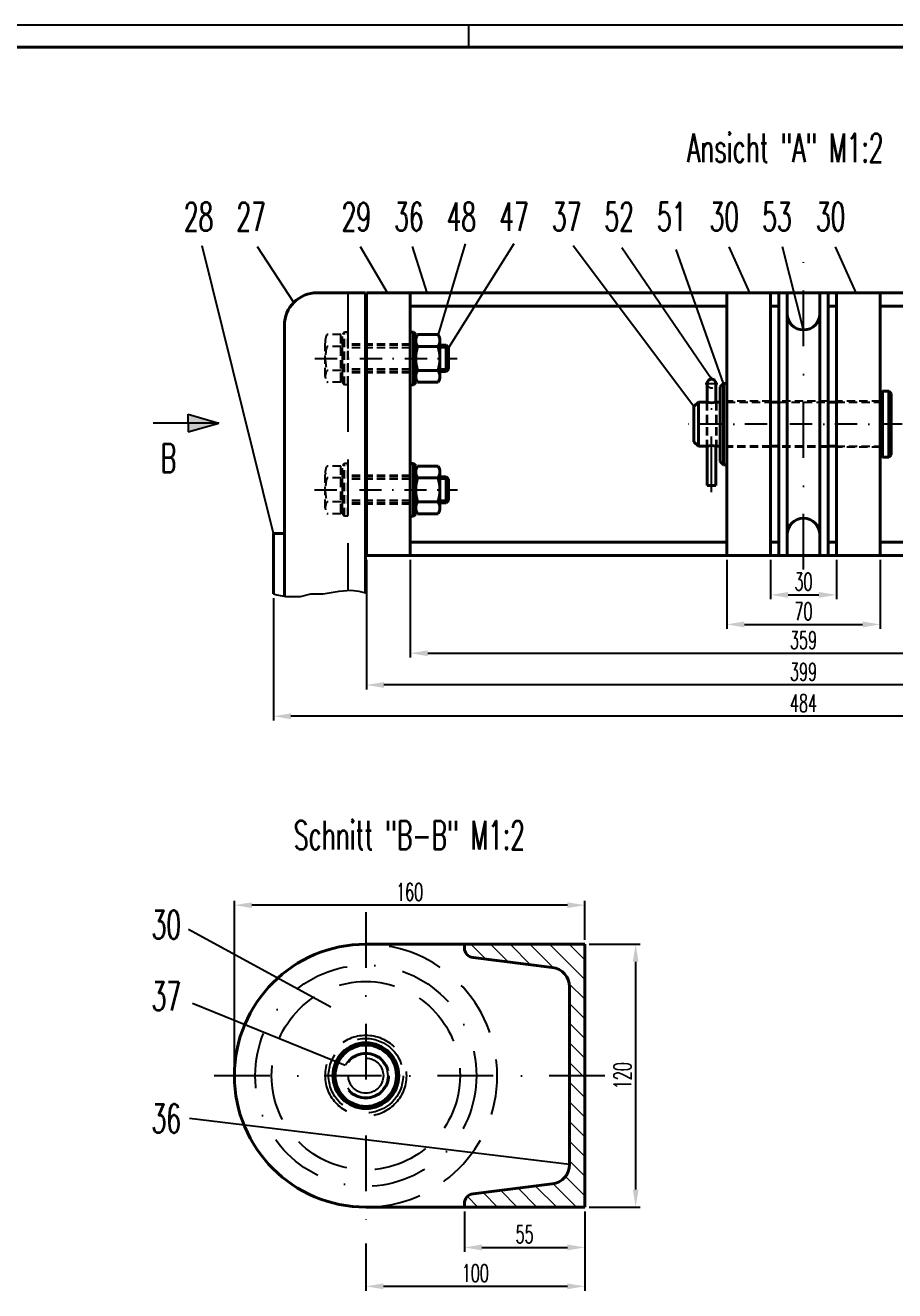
# Model space of a CAD drawing. Extents: x -2850 to -1661, y 5788 to 6629.
# Drawn here: x -2551.5 to -2353.1, y 6334.9 to 6623.8 of the extents above; entities that cross this region are included whole.
import ezdxf

# ---------------------------------------------------------------- set-up
doc = ezdxf.new("R2010")
doc.units = 0
doc.linetypes.add('STRICHPUNKT', pattern=[25.4, 12.7, -6.35, 0, -6.35])
doc.linetypes.add('VERDECKT', pattern=[9.525, 6.35, -3.175])
doc.layers.get('Defpoints').update_dxf_attribs({"linetype": 'CONTINUOUS'})
for name, color, linetype, lineweight in [('ACHSE', 150, 'STRICHPUNKT', 25), ('BEM', 6, 'CONTINUOUS', 25), ('SCHRAFFUR', 252, 'CONTINUOUS', 13), ('TEXT_7', 1, 'CONTINUOUS', 60), ('VERDECKT', 2, 'VERDECKT', 25), ('VOLL_03', 6, 'CONTINUOUS', 25), ('VOLL_05', 7, 'CONTINUOUS', 40)]:
    doc.layers.add(name, color=color, linetype=linetype, lineweight=lineweight)
doc.layers.add('UMRISS05', color=3, linetype='CONTINUOUS')
doc.styles.add('ROMANS', font='romans.shx', dxfattribs={"width": 0.6, "height": 80})
doc.styles.get("Standard").update_dxf_attribs({"font": 'romans.shx', "width": 0.6})
doc.dimstyles.get("Standard").update_dxf_attribs({"dimtxt": 4, "dimasz": 4, "dimexe": 1, "dimexo": 1, "dimgap": 1, "dimtad": 1, "dimdsep": 46, "dimtxsty": 'Standard', "dimcen": 0, "dimclrd": 256, "dimclre": 256, "dimclrt": 256, "dimazin": 0, "dimtfac": 1, "dimtmove": 0, "dimatfit": 3, "dimfxl": 0, "dimtolj": 1, "dimtzin": 0, "dimarcsym": 0})

# ---------------------------------------------------------------- blocks, each defined once
blk = doc.blocks.new('*D165')
at = {"layer": 'BEM', "lineweight": -2}
for p, q in [((-2381.4, 6501.77), (-2381.4, 6492.8)), ((-2366.4, 6501.77), (-2366.4, 6492.8)), ((-2377.4, 6493.8), (-2370.4, 6493.8))]:
    blk.add_line(p, q, dxfattribs=at)
at = {"layer": 'BEM'}
for points in [[(-2377.4, 6494.46), (-2377.4, 6493.13), (-2381.4, 6493.8)], [(-2370.4, 6494.46), (-2370.4, 6493.13), (-2366.4, 6493.8)]]:
    blk.add_solid(points, dxfattribs=at)
at = {"layer": 'Defpoints', "color": 0}
for p in [(-2381.4, 6502.77), (-2366.4, 6502.77), (-2366.4, 6493.8)]:
    blk.add_point(p, dxfattribs=at)
at = {"layer": 'BEM', "insert": (-2373.9, 6496.8), "char_height": 4, "attachment_point": 5}
blk.add_mtext('\\A1;30', dxfattribs=at)
blk = doc.blocks.new('*D138')
at = {"layer": 'BEM', "lineweight": -2}
for p, q in [((-2391.4, 6501.77), (-2391.4, 6486.05)), ((-2356.4, 6501.77), (-2356.4, 6486.05)), ((-2387.4, 6487.05), (-2360.4, 6487.05))]:
    blk.add_line(p, q, dxfattribs=at)
at = {"layer": 'BEM'}
for points in [[(-2387.4, 6487.72), (-2387.4, 6486.38), (-2391.4, 6487.05)], [(-2360.4, 6487.72), (-2360.4, 6486.38), (-2356.4, 6487.05)]]:
    blk.add_solid(points, dxfattribs=at)
at = {"layer": 'Defpoints', "color": 0}
for p in [(-2391.4, 6502.77), (-2356.4, 6502.77), (-2356.4, 6487.05)]:
    blk.add_point(p, dxfattribs=at)
at = {"layer": 'BEM', "insert": (-2373.9, 6490.05), "char_height": 4, "attachment_point": 5}
blk.add_mtext('\\A1;70', dxfattribs=at)
blk = doc.blocks.new('*D137')
at = {"layer": 'BEM', "lineweight": -2}
for p, q in [((-2494.9, 6493.05), (-2494.9, 6465.09)), ((-2252.9, 6493.25), (-2252.9, 6465.09)), ((-2256.9, 6466.09), (-2490.9, 6466.09))]:
    blk.add_line(p, q, dxfattribs=at)
at = {"layer": 'BEM'}
for points in [[(-2490.9, 6466.75), (-2490.9, 6465.42), (-2494.9, 6466.09)], [(-2256.9, 6466.75), (-2256.9, 6465.42), (-2252.9, 6466.09)]]:
    blk.add_solid(points, dxfattribs=at)
at = {"layer": 'Defpoints', "color": 0}
for p in [(-2252.9, 6494.25), (-2494.9, 6494.05), (-2494.9, 6466.09)]:
    blk.add_point(p, dxfattribs=at)
at = {"layer": 'BEM', "insert": (-2373.9, 6469.09), "char_height": 4, "attachment_point": 5}
blk.add_mtext('\\A1;484', dxfattribs=at)
blk = doc.blocks.new('*D136')
at = {"layer": 'BEM', "lineweight": -2}
for p, q in [((-2473.65, 6501.77), (-2473.65, 6472.23)), ((-2274.15, 6501.77), (-2274.15, 6472.23)), ((-2278.15, 6473.23), (-2469.65, 6473.23))]:
    blk.add_line(p, q, dxfattribs=at)
at = {"layer": 'BEM'}
for points in [[(-2469.65, 6473.9), (-2469.65, 6472.56), (-2473.65, 6473.23)], [(-2278.15, 6473.9), (-2278.15, 6472.56), (-2274.15, 6473.23)]]:
    blk.add_solid(points, dxfattribs=at)
at = {"layer": 'Defpoints', "color": 0}
for p in [(-2473.65, 6502.77), (-2274.15, 6502.77), (-2473.65, 6473.23)]:
    blk.add_point(p, dxfattribs=at)
at = {"layer": 'BEM', "insert": (-2373.9, 6476.23), "char_height": 4, "attachment_point": 5}
blk.add_mtext('\\A1;399', dxfattribs=at)
blk = doc.blocks.new('*D135')
at = {"layer": 'BEM', "lineweight": -2}
for p, q in [((-2463.65, 6501.77), (-2463.65, 6479.47)), ((-2284.15, 6501.77), (-2284.15, 6479.47)), ((-2459.65, 6480.47), (-2288.15, 6480.47))]:
    blk.add_line(p, q, dxfattribs=at)
at = {"layer": 'BEM'}
for points in [[(-2459.65, 6481.14), (-2459.65, 6479.8), (-2463.65, 6480.47)], [(-2288.15, 6481.14), (-2288.15, 6479.8), (-2284.15, 6480.47)]]:
    blk.add_solid(points, dxfattribs=at)
at = {"layer": 'Defpoints', "color": 0}
for p in [(-2463.65, 6502.77), (-2284.15, 6502.77), (-2284.15, 6480.47)]:
    blk.add_point(p, dxfattribs=at)
at = {"layer": 'BEM', "insert": (-2373.9, 6483.47), "char_height": 4, "attachment_point": 5}
blk.add_mtext('\\A1;359', dxfattribs=at)
blk = doc.blocks.new('*D125')
at = {"layer": 'BEM', "lineweight": -2}
for p, q in [((-2423.8, 6353.03), (-2423.8, 6334.95)), ((-2473.8, 6345.72), (-2473.8, 6334.95)), ((-2469.8, 6335.95), (-2427.8, 6335.95))]:
    blk.add_line(p, q, dxfattribs=at)
at = {"layer": 'BEM'}
for points in [[(-2469.8, 6336.61), (-2469.8, 6335.28), (-2473.8, 6335.95)], [(-2427.8, 6336.61), (-2427.8, 6335.28), (-2423.8, 6335.95)]]:
    blk.add_solid(points, dxfattribs=at)
at = {"layer": 'Defpoints', "color": 0}
for p in [(-2423.8, 6354.03), (-2473.8, 6346.72), (-2423.8, 6335.95)]:
    blk.add_point(p, dxfattribs=at)
at = {"layer": 'BEM', "insert": (-2448.8, 6338.95), "char_height": 4, "attachment_point": 5}
blk.add_mtext('\\A1;100', dxfattribs=at)
blk = doc.blocks.new('*D124')
at = {"layer": 'BEM', "lineweight": -2}
for p, q in [((-2503.8, 6385.03), (-2503.8, 6423.96)), ((-2427.8, 6422.96), (-2499.8, 6422.96)), ((-2423.8, 6415.03), (-2423.8, 6423.96))]:
    blk.add_line(p, q, dxfattribs=at)
at = {"layer": 'BEM'}
for points in [[(-2499.8, 6423.62), (-2499.8, 6422.29), (-2503.8, 6422.96)], [(-2427.8, 6423.62), (-2427.8, 6422.29), (-2423.8, 6422.96)]]:
    blk.add_solid(points, dxfattribs=at)
at = {"layer": 'Defpoints', "color": 0}
for p in [(-2503.8, 6422.96), (-2423.8, 6414.03), (-2503.8, 6384.03)]:
    blk.add_point(p, dxfattribs=at)
at = {"layer": 'BEM', "insert": (-2463.8, 6425.96), "char_height": 4, "attachment_point": 5}
blk.add_mtext('\\A1;160', dxfattribs=at)
blk = doc.blocks.new('*D35')
at = {"layer": 'BEM', "lineweight": -2}
for p, q in [((-2422.8, 6414.03), (-2411.21, 6414.03)), ((-2412.21, 6410.03), (-2412.21, 6358.03)), ((-2422.8, 6354.03), (-2411.21, 6354.03))]:
    blk.add_line(p, q, dxfattribs=at)
at = {"layer": 'BEM'}
for points in [[(-2412.87, 6410.03), (-2411.54, 6410.03), (-2412.21, 6414.03)], [(-2412.87, 6358.03), (-2411.54, 6358.03), (-2412.21, 6354.03)]]:
    blk.add_solid(points, dxfattribs=at)
at = {"layer": 'Defpoints', "color": 0}
for p in [(-2423.8, 6414.03), (-2423.8, 6354.03), (-2412.21, 6354.03)]:
    blk.add_point(p, dxfattribs=at)
at = {"layer": 'BEM', "insert": (-2415.21, 6384.03), "char_height": 4, "attachment_point": 5, "rotation": 90}
blk.add_mtext('\\A1;120', dxfattribs=at)
blk = doc.blocks.new('*D34')
at = {"layer": 'BEM', "lineweight": -2}
for p, q in [((-2451.3, 6353.03), (-2451.3, 6343.82)), ((-2423.8, 6353.03), (-2423.8, 6343.82)), ((-2447.3, 6344.82), (-2427.8, 6344.82))]:
    blk.add_line(p, q, dxfattribs=at)
at = {"layer": 'BEM'}
for points in [[(-2447.3, 6345.49), (-2447.3, 6344.15), (-2451.3, 6344.82)], [(-2427.8, 6345.49), (-2427.8, 6344.15), (-2423.8, 6344.82)]]:
    blk.add_solid(points, dxfattribs=at)
at = {"layer": 'Defpoints', "color": 0}
for p in [(-2451.3, 6354.03), (-2423.8, 6354.03), (-2423.8, 6344.82)]:
    blk.add_point(p, dxfattribs=at)
at = {"layer": 'BEM', "insert": (-2437.55, 6347.82), "char_height": 4, "attachment_point": 5}
blk.add_mtext('\\A1;55', dxfattribs=at)

msp = doc.modelspace()

# ---------------------------------------------------------------- hatches: boundary and pattern name
at = {"layer": 'SCHRAFFUR'}
h = msp.add_hatch(dxfattribs=at)
h.set_pattern_fill('ANSI31', color=256, angle=90, style=0)
h.set_pattern_definition([(135, (10856.7447, -15024.1633), (-2.24506403, -2.24506403), [])])
h.paths.add_polyline_path([(-2431.2492, 6408.7595, -0.37886611), (-2427.2976, 6404.293), (-2427.2976, 6384.0328), (-2423.7976, 6384.0328), (-2423.7976, 6414.0328), (-2451.2976, 6414.0328), (-2451.2976, 6413.2118, 0.37886611), (-2449.3218, 6410.9785)])
h.paths.add_polyline_path([(-2431.2492, 6359.3062), (-2449.3218, 6357.0872, 0.37886611), (-2451.2976, 6354.8539), (-2451.2976, 6354.0328), (-2423.7976, 6354.0328), (-2423.7976, 6384.0328), (-2427.2976, 6384.0328), (-2427.2976, 6363.7727, -0.37886611)])

# ---------------------------------------------------------------- linework, layer by layer
at = {"layer": 'ACHSE'}
for p, q in [((-2373.896, 6499.5772), (-2373.896, 6572.6082)), ((-2394.896, 6517.2562), (-2394.896, 6543.5761)), ((-2396.3077, 6542.0724), (-2393.4844, 6542.0724)), ((-2473.7976, 6421.3409), (-2473.7976, 6346.7248)), ((-2419.2324, 6384.0328), (-2511.1057, 6384.0328))]:
    msp.add_line(p, q, dxfattribs=at)
at = {"layer": 'ACHSE', "ltscale": 0.4}
for p, q in [((-2485.3999, 6547.774), (-2452.9346, 6547.774)), ((-2351.396, 6532.774), (-2401.2831, 6532.774)), ((-2485.5231, 6517.774), (-2452.8662, 6517.774))]:
    msp.add_line(p, q, dxfattribs=at)
at = {"layer": 'ACHSE'}
msp.add_circle((-2473.7976, 6384.0328), 25.25, dxfattribs=at)
at = {"layer": 'BEM'}
for p, q in [((-2494.896, 6507.774), (-2511.135, 6573.4729)), ((-2490.1993, 6560.5773), (-2498.5458, 6573.2392)), ((-2468.849, 6562.774), (-2475.0065, 6573.2517)), ((-2459.7862, 6562.774), (-2463.1684, 6573.3199)), ((-2451.1354, 6573.9702), (-2457.3162, 6553.2186)), ((-2440.0131, 6573.9702), (-2454.896, 6550.222)), ((-2398.896, 6536.774), (-2426.498, 6573.5118)), ((-2394.896, 6543.0724), (-2415.3807, 6572.9966)), ((-2392.146, 6542.024), (-2402.9706, 6572.61)), ((-2386.1816, 6562.774), (-2390.8912, 6573.2739)), ((-2373.896, 6554.274), (-2378.7125, 6573.2793)), ((-2361.8988, 6562.774), (-2366.6085, 6573.2739)), ((-2481.7769, 6399.6681), (-2514.3075, 6417.3832)), ((-2478.5307, 6386.3851), (-2513.389, 6400.5382)), ((-2427.2976, 6363.7727), (-2514.0324, 6374.2696))]:
    msp.add_line(p, q, dxfattribs=at)
at = {"layer": 'UMRISS05'}
for p, q in [((-2514.346, 6535.0179), (-2507.346, 6533.0179)), ((-2514.346, 6533.0179), (-2514.346, 6535.0179)), ((-2507.346, 6533.0179), (-2522.346, 6533.0179)), ((-2514.346, 6531.0179), (-2507.346, 6533.0179)), ((-2514.346, 6533.0179), (-2514.346, 6531.0179))]:
    msp.add_line(p, q, dxfattribs=at)
msp.add_solid([(-2514.346, 6535.0179), (-2514.346, 6531.0179), (-2507.346, 6533.0179)], dxfattribs=at)
at = {"layer": 'VERDECKT', "ltscale": 2}
msp.add_line((-2477.896, 6562.774), (-2477.896, 6494.8281), dxfattribs=at)
at = {"layer": 'VERDECKT', "ltscale": 0.3}
for p, q in [((-2483.0537, 6543.6906), (-2483.0537, 6551.8575)), ((-2479.4997, 6553.2186), (-2482.6522, 6553.2186)), ((-2479.4997, 6542.6497), (-2479.4997, 6553.2186)), ((-2479.4997, 6552.3969), (-2479.4997, 6553.2186)), ((-2478.646, 6553.774), (-2479.146, 6553.274)), ((-2479.146, 6542.274), (-2479.146, 6553.274)), ((-2477.896, 6553.774), (-2478.646, 6553.774)), ((-2478.646, 6541.774), (-2478.646, 6553.774)), ((-2477.896, 6541.774), (-2477.896, 6553.774)), ((-2479.4997, 6550.4963), (-2482.6522, 6550.4963)), ((-2479.146, 6551.6571), (-2479.4997, 6551.6571)), ((-2479.146, 6543.891), (-2479.146, 6551.6571)), ((-2463.646, 6551.024), (-2477.896, 6551.024)), ((-2463.646, 6550.774), (-2477.896, 6550.774)), ((-2477.7897, 6550.222), (-2477.896, 6550.2777)), ((-2477.7897, 6544.774), (-2477.7897, 6550.774)), ((-2463.646, 6550.222), (-2477.7897, 6550.222)), ((-2479.4997, 6545.0517), (-2482.6522, 6545.0517)), ((-2479.146, 6543.891), (-2479.4997, 6543.891)), ((-2479.4997, 6543.4715), (-2479.4997, 6542.3295)), ((-2477.7897, 6545.326), (-2477.896, 6545.2704)), ((-2463.646, 6544.774), (-2477.896, 6544.774)), ((-2463.646, 6544.524), (-2477.896, 6544.524)), ((-2463.646, 6545.326), (-2477.7897, 6545.326)), ((-2479.4997, 6542.3295), (-2482.6522, 6542.3295)), ((-2479.146, 6542.274), (-2478.646, 6541.774)), ((-2477.896, 6541.774), (-2478.646, 6541.774)), ((-2396.021, 6537.774), (-2396.021, 6527.774)), ((-2395.896, 6537.774), (-2395.896, 6527.774)), ((-2393.896, 6537.774), (-2393.896, 6527.774)), ((-2393.771, 6537.774), (-2393.771, 6527.774)), ((-2381.396, 6538.024), (-2391.396, 6538.024)), ((-2391.396, 6537.774), (-2381.396, 6537.774)), ((-2368.271, 6538.024), (-2379.521, 6538.024)), ((-2379.521, 6537.774), (-2368.271, 6537.774)), ((-2356.396, 6538.024), (-2366.396, 6538.024)), ((-2366.396, 6537.774), (-2356.396, 6537.774)), ((-2381.396, 6527.774), (-2391.396, 6527.774)), ((-2381.396, 6527.524), (-2391.396, 6527.524)), ((-2368.271, 6527.774), (-2379.521, 6527.774)), ((-2368.271, 6527.524), (-2379.521, 6527.524)), ((-2366.396, 6527.774), (-2356.396, 6527.774)), ((-2356.396, 6527.524), (-2366.396, 6527.524)), ((-2479.4997, 6523.2186), (-2482.6522, 6523.2186)), ((-2479.4997, 6512.6497), (-2479.4997, 6523.2186)), ((-2479.4997, 6522.3969), (-2479.4997, 6523.2186)), ((-2478.646, 6523.774), (-2479.146, 6523.274)), ((-2479.146, 6512.274), (-2479.146, 6523.274)), ((-2477.896, 6523.774), (-2478.646, 6523.774)), ((-2478.646, 6511.774), (-2478.646, 6523.774)), ((-2477.896, 6511.774), (-2477.896, 6523.774)), ((-2483.0537, 6513.6906), (-2483.0537, 6521.8575)), ((-2479.4997, 6520.4963), (-2482.6522, 6520.4963)), ((-2479.146, 6521.6571), (-2479.4997, 6521.6571)), ((-2479.146, 6513.891), (-2479.146, 6521.6571)), ((-2463.646, 6521.024), (-2477.896, 6521.024)), ((-2463.646, 6520.774), (-2477.896, 6520.774)), ((-2477.7897, 6520.222), (-2477.896, 6520.2777)), ((-2477.7897, 6514.774), (-2477.7897, 6520.774)), ((-2463.646, 6520.222), (-2477.7897, 6520.222)), ((-2479.4997, 6515.0517), (-2482.6522, 6515.0517)), ((-2477.7897, 6515.326), (-2477.896, 6515.2704)), ((-2463.646, 6514.774), (-2477.896, 6514.774)), ((-2463.646, 6514.524), (-2477.896, 6514.524)), ((-2463.646, 6515.326), (-2477.7897, 6515.326)), ((-2479.4997, 6512.3295), (-2482.6522, 6512.3295)), ((-2479.146, 6513.891), (-2479.4997, 6513.891)), ((-2479.4997, 6513.4715), (-2479.4997, 6512.3295)), ((-2479.146, 6512.274), (-2478.646, 6511.774)), ((-2477.896, 6511.774), (-2478.646, 6511.774))]:
    msp.add_line(p, q, dxfattribs=at)
at = {"layer": 'VERDECKT', "ltscale": 2}
for radius in [21.5, 9.25, 8.5, 5.25, 5, 4]:
    msp.add_circle((-2473.7976, 6384.0328), radius, dxfattribs=at)
at = {"layer": 'VERDECKT', "ltscale": 0.3}
for centre, radius, start, end in [((-2480.5456, 6551.8575), 2.5081, 147.13278, 212.86722), ((-2473.6234, 6547.774), 9.4303, 163.22135, 196.77865), ((-2480.5456, 6543.6906), 2.5081, 147.13278, 212.86722), ((-2394.896, 6542.0724), 1, 180, 0), ((-2480.5456, 6521.8575), 2.5081, 147.13278, 212.86722), ((-2473.6234, 6517.774), 9.4303, 163.22135, 196.77865), ((-2480.5456, 6513.6906), 2.5081, 147.13278, 212.86722)]:
    msp.add_arc(centre, radius, start, end, dxfattribs=at)
at = {"layer": 'VERDECKT', "ltscale": 2}
msp.add_arc((-2473.7976, 6384.0328), 30, 270, 90, dxfattribs=at)
at = {"layer": 'VOLL_03', "ltscale": 0.8}
msp.add_line((-1666.3783, 6623.8285), (-2845.3783, 6623.8285), dxfattribs=at)
at = {"layer": 'VOLL_03'}
for p, q in [((-2450.3783, 6623.8285), (-2450.3783, 6618.8285)), ((-2454.896, 6550.222), (-2456.9147, 6550.222)), ((-2454.896, 6545.326), (-2456.9147, 6545.326)), ((-2454.896, 6520.222), (-2456.9147, 6520.222)), ((-2454.896, 6515.326), (-2456.9147, 6515.326))]:
    msp.add_line(p, q, dxfattribs=at)
at = {"layer": 'VOLL_03', "ltscale": 0.8}
msp.add_lwpolyline([(-2494.896, 6494.0509), (-2494.1255, 6493.794), (-2492.1482, 6493.4234), (-2488.6878, 6493.4234), (-2486.3397, 6494.0412), (-2483.4973, 6494.0412), (-2479.8517, 6494.659), (-2477.2218, 6494.8864), (-2475.3691, 6494.6326), (-2473.896, 6494.2489)], dxfattribs=at)
at = {"layer": 'VOLL_05', "ltscale": 0.8}
msp.add_line((-1671.3783, 6618.8285), (-2840.3783, 6618.8285), dxfattribs=at)
at = {"layer": 'VOLL_05'}
for p, q in [((-2473.896, 6562.774), (-2484.896, 6562.774)), ((-2473.896, 6562.774), (-2473.896, 6494.2489)), ((-2473.646, 6562.774), (-2274.146, 6562.774)), ((-2473.646, 6562.774), (-2473.646, 6502.774)), ((-2463.646, 6562.774), (-2463.646, 6502.774)), ((-2391.396, 6562.774), (-2391.396, 6502.774)), ((-2381.396, 6562.774), (-2381.396, 6502.774)), ((-2379.521, 6562.774), (-2379.521, 6502.774)), ((-2377.646, 6562.774), (-2377.646, 6502.774)), ((-2370.146, 6562.774), (-2370.146, 6502.774)), ((-2368.271, 6562.774), (-2368.271, 6502.774)), ((-2366.396, 6562.774), (-2366.396, 6502.774)), ((-2356.396, 6562.774), (-2356.396, 6502.774)), ((-2391.396, 6559.7197), (-2463.646, 6559.7197)), ((-2379.521, 6559.7197), (-2381.396, 6559.7197)), ((-2366.396, 6559.7197), (-2368.271, 6559.7197)), ((-2284.146, 6559.7197), (-2356.396, 6559.7197)), ((-2492.396, 6555.274), (-2492.396, 6493.4698)), ((-2463.646, 6541.774), (-2463.646, 6553.774)), ((-2463.646, 6553.774), (-2462.896, 6553.774)), ((-2462.896, 6541.774), (-2462.896, 6553.774)), ((-2462.896, 6553.774), (-2462.396, 6553.274)), ((-2462.396, 6542.274), (-2462.396, 6553.274)), ((-2462.396, 6543.6906), (-2462.396, 6551.8575)), ((-2461.9945, 6553.2186), (-2457.3162, 6553.2186)), ((-2456.9147, 6543.6906), (-2456.9147, 6551.8575)), ((-2461.9945, 6550.4963), (-2457.3162, 6550.4963)), ((-2455.448, 6550.774), (-2456.9147, 6550.774)), ((-2455.448, 6550.774), (-2454.896, 6550.222)), ((-2455.448, 6550.774), (-2455.448, 6544.774)), ((-2454.896, 6545.326), (-2454.896, 6550.222)), ((-2461.9945, 6545.0517), (-2457.3162, 6545.0517)), ((-2455.448, 6544.774), (-2456.9147, 6544.774)), ((-2455.448, 6544.774), (-2454.896, 6545.326)), ((-2463.646, 6541.774), (-2462.896, 6541.774)), ((-2462.396, 6542.274), (-2462.896, 6541.774)), ((-2461.9945, 6542.3295), (-2457.3162, 6542.3295)), ((-2395.896, 6537.774), (-2395.896, 6542.0724)), ((-2393.896, 6537.774), (-2393.896, 6542.0724)), ((-2392.896, 6541.274), (-2392.146, 6542.024)), ((-2392.896, 6541.274), (-2392.896, 6524.274)), ((-2392.146, 6542.024), (-2392.146, 6523.524)), ((-2391.396, 6542.024), (-2392.146, 6542.024)), ((-2391.396, 6542.024), (-2391.396, 6523.524)), ((-2398.896, 6536.774), (-2397.896, 6537.774)), ((-2397.896, 6537.774), (-2397.896, 6527.774)), ((-2395.896, 6537.774), (-2397.896, 6537.774)), ((-2392.896, 6537.774), (-2393.896, 6537.774)), ((-2379.521, 6537.774), (-2381.396, 6537.774)), ((-2366.396, 6537.774), (-2368.271, 6537.774)), ((-2355.896, 6540.274), (-2356.396, 6539.774)), ((-2354.396, 6540.274), (-2355.896, 6540.274)), ((-2355.896, 6540.274), (-2355.896, 6525.274)), ((-2354.396, 6540.274), (-2353.896, 6539.774)), ((-2354.396, 6540.274), (-2354.396, 6525.274)), ((-2353.896, 6539.774), (-2353.896, 6525.774)), ((-2398.896, 6536.774), (-2398.896, 6528.774)), ((-2398.896, 6528.774), (-2397.896, 6527.774)), ((-2395.896, 6527.774), (-2397.896, 6527.774)), ((-2395.896, 6527.774), (-2395.896, 6518.7788)), ((-2392.896, 6527.774), (-2393.896, 6527.774)), ((-2393.896, 6527.774), (-2393.896, 6518.7788)), ((-2379.521, 6527.774), (-2381.396, 6527.774)), ((-2366.396, 6527.774), (-2368.271, 6527.774)), ((-2463.646, 6511.774), (-2463.646, 6523.774)), ((-2463.646, 6523.774), (-2462.896, 6523.774)), ((-2462.896, 6511.774), (-2462.896, 6523.774)), ((-2462.896, 6523.774), (-2462.396, 6523.274)), ((-2462.396, 6512.274), (-2462.396, 6523.274)), ((-2461.9945, 6523.2186), (-2457.3162, 6523.2186)), ((-2392.146, 6523.524), (-2392.896, 6524.274)), ((-2391.396, 6523.524), (-2392.146, 6523.524)), ((-2355.896, 6525.274), (-2356.396, 6525.774)), ((-2354.396, 6525.274), (-2355.896, 6525.274)), ((-2353.896, 6525.774), (-2354.396, 6525.274)), ((-2462.396, 6513.6906), (-2462.396, 6521.8575)), ((-2461.9945, 6520.4963), (-2457.3162, 6520.4963)), ((-2456.9147, 6513.6906), (-2456.9147, 6521.8575)), ((-2455.448, 6520.774), (-2456.9147, 6520.774)), ((-2455.448, 6520.774), (-2454.896, 6520.222)), ((-2455.448, 6520.774), (-2455.448, 6514.774)), ((-2454.896, 6515.326), (-2454.896, 6520.222)), ((-2393.896, 6518.7788), (-2395.896, 6518.7788)), ((-2461.9945, 6515.0517), (-2457.3162, 6515.0517)), ((-2455.448, 6514.774), (-2456.9147, 6514.774)), ((-2455.448, 6514.774), (-2454.896, 6515.326)), ((-2463.646, 6511.774), (-2462.896, 6511.774)), ((-2462.396, 6512.274), (-2462.896, 6511.774)), ((-2461.9945, 6512.3295), (-2457.3162, 6512.3295)), ((-2494.896, 6507.774), (-2494.896, 6494.0509)), ((-2492.396, 6507.774), (-2494.896, 6507.774)), ((-2391.396, 6505.8283), (-2463.646, 6505.8283)), ((-2379.521, 6505.8283), (-2381.396, 6505.8283)), ((-2366.396, 6505.8283), (-2368.271, 6505.8283)), ((-2284.146, 6505.8283), (-2356.396, 6505.8283)), ((-2473.646, 6502.774), (-2274.146, 6502.774)), ((-2423.7976, 6414.0328), (-2473.7976, 6414.0328)), ((-2451.2976, 6414.0328), (-2451.2976, 6413.2118)), ((-2423.7976, 6414.0328), (-2423.7976, 6354.0328)), ((-2431.2492, 6408.7595), (-2449.3218, 6410.9785)), ((-2423.766, 6407.8407), (-2423.7976, 6407.8446)), ((-2427.2976, 6404.293), (-2427.2976, 6363.7727)), ((-2431.2492, 6359.3062), (-2449.3218, 6357.0872)), ((-2423.766, 6360.225), (-2423.7976, 6360.2211)), ((-2423.7976, 6354.0328), (-2473.7976, 6354.0328)), ((-2451.2976, 6354.0328), (-2451.2976, 6354.8539))]:
    msp.add_line(p, q, dxfattribs=at)
for radius in [7.5, 7]:
    msp.add_circle((-2473.7976, 6384.0328), radius, dxfattribs=at)
for centre, radius, start, end in [((-2484.896, 6555.274), 7.5, 90, 180), ((-2373.896, 6558.024), 3.75, 180, 0), ((-2459.888, 6551.8575), 2.5081, 147.13278, 212.86722), ((-2459.4227, 6551.8575), 2.5081, 327.13278, 32.86722), ((-2452.9658, 6547.774), 9.4303, 163.22135, 196.77865), ((-2466.3449, 6547.774), 9.4303, 343.22135, 16.77865), ((-2459.888, 6543.6906), 2.5081, 147.13278, 212.86722), ((-2459.4227, 6543.6906), 2.5081, 327.13278, 32.86722), ((-2394.896, 6542.0724), 1, 0, 180), ((-2394.896, 6542.673), 5, 258.463041, 281.536959), ((-2394.896, 6522.875), 5, 78.463041, 101.536959), ((-2459.888, 6521.8575), 2.5081, 147.13278, 212.86722), ((-2459.4227, 6521.8575), 2.5081, 327.13278, 32.86722), ((-2452.9658, 6517.774), 9.4303, 163.22135, 196.77865), ((-2466.3449, 6517.774), 9.4303, 343.22135, 16.77865), ((-2459.888, 6513.6906), 2.5081, 147.13278, 212.86722), ((-2459.4227, 6513.6906), 2.5081, 327.13278, 32.86722), ((-2373.896, 6507.524), 3.75, 0, 180), ((-2473.7976, 6384.0328), 30, 90, 270), ((-2449.0476, 6413.2118), 2.25, 180, 263), ((-2431.7976, 6404.293), 4.5, 0, 83), ((-2431.7976, 6363.7727), 4.5, 277, 0), ((-2449.0476, 6354.8539), 2.25, 97, 180)]:
    msp.add_arc(centre, radius, start, end, dxfattribs=at)

# ---------------------------------------------------------------- texts
at = {"layer": 'TEXT_7', "style": 'ROMANS', "width": 0.6}
for s, height, p in [('Ansicht "A" M1:2', 6.534407, (-2400.5009, 6592.5989)), ('28', 6.53441, (-2515.3324, 6576.8699)), ('27', 6.53441, (-2503.3324, 6576.8699)), ('29', 6.53441, (-2479.3324, 6576.8699)), ('36', 6.53441, (-2467.3324, 6576.8699)), ('48', 6.53441, (-2455.3324, 6576.8699)), ('47', 6.53441, (-2443.3324, 6576.8699)), ('37', 6.53441, (-2431.3324, 6576.8699)), ('52', 6.53441, (-2419.3324, 6576.8699)), ('51', 6.53441, (-2407.3324, 6576.8699)), ('30', 6.53441, (-2395.3324, 6576.8699)), ('53', 6.53441, (-2383.3324, 6576.8699)), ('30', 6.53441, (-2371.0496, 6576.8699)), ('B', 6.5344, (-2520.6104, 6521.7166)), ('Schnitt "B-B" M1:2', 6.534407, (-2490.2479, 6435.646)), ('30', 6.53441, (-2522.6989, 6415.246)), ('37', 6.53441, (-2522.6989, 6398.8883)), ('36', 6.53441, (-2522.6989, 6371.0038))]:
    msp.add_text(s, height=height, dxfattribs=at).set_placement(p)

# ---------------------------------------------------------------- dimensions: what is measured, and where the dimension line sits
at = {"layer": 'BEM'}
for base, p1, p2, picture, middle in [((-2473.646, 6473.2313), (-2274.146, 6502.774), (-2473.646, 6502.774), '*D136', (-2373.896, 6476.2313)), ((-2284.146, 6480.4688), (-2463.646, 6502.774), (-2284.146, 6502.774), '*D135', (-2373.896, 6483.4688)), ((-2356.396, 6487.0501), (-2391.396, 6502.774), (-2356.396, 6502.774), '*D138', (-2373.896, 6490.0501)), ((-2366.396, 6493.7981), (-2381.396, 6502.774), (-2366.396, 6502.774), '*D165', (-2373.896, 6496.7981)), ((-2494.896, 6466.0882), (-2252.896, 6494.2489), (-2494.896, 6494.0509), '*D137', (-2373.896, 6469.0882)), ((-2503.7976, 6422.956), (-2423.7976, 6414.0328), (-2503.7976, 6384.0328), '*D124', (-2463.7976, 6425.956)), ((-2423.7976, 6335.9465), (-2473.7976, 6346.7248), (-2423.7976, 6354.0328), '*D125', (-2448.7976, 6338.9465)), ((-2423.7976, 6344.8213), (-2451.2976, 6354.0328), (-2423.7976, 6354.0328), '*D34', (-2437.5476, 6347.8213))]:
    dim = msp.add_linear_dim(base=base, p1=p1, p2=p2, dimstyle='Standard', override={"dimlfac": 2}, dxfattribs=at)
    dim.commit()
    dim.dimension.update_dxf_attribs({"geometry": picture, "text_midpoint": middle})
dim = msp.add_linear_dim(base=(-2412.2081, 6354.0328), p1=(-2423.7976, 6414.0328), p2=(-2423.7976, 6354.0328), angle=90, dimstyle='Standard', override={"dimlfac": 2}, dxfattribs=at)
dim.commit()
dim.dimension.update_dxf_attribs({"geometry": '*D35', "text_midpoint": (-2415.2081, 6384.0328)})

doc.saveas('drawing.dxf')
